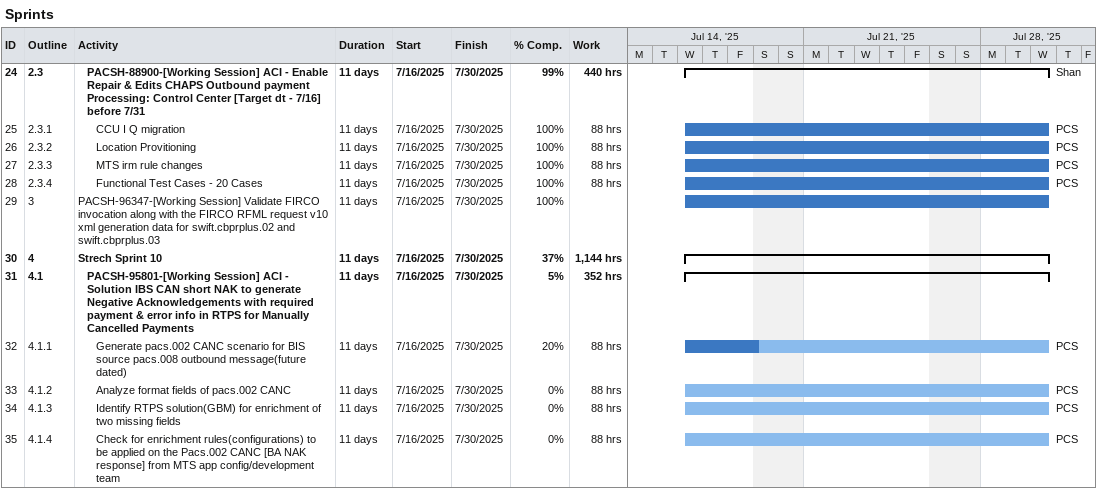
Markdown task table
Sprints

| ID | WBS | Task | Duration | Start | Finish | Resources | % complete | Work (h) |
|---|---|---|---|---|---|---|---|---|
| 24 | 2.3 | **PACSH-88900-[Working Session] ACI - Enable Repair & Edits CHAPS Outbound payment Processing: Control Center [Target dt - 7/16] before 7/31** | 11d | 2025-07-16 | 2025-07-30 | Shan | 99 | 440 |
| 25 | 2.3.1 | CCU I Q migration | 11d | 2025-07-16 | 2025-07-30 | PCS | 100 | 88 |
| 26 | 2.3.2 | Location Provitioning | 11d | 2025-07-16 | 2025-07-30 | PCS | 100 | 88 |
| 27 | 2.3.3 | MTS irm rule changes | 11d | 2025-07-16 | 2025-07-30 | PCS | 100 | 88 |
| 28 | 2.3.4 | Functional Test Cases - 20 Cases | 11d | 2025-07-16 | 2025-07-30 | PCS | 100 | 88 |
| 29 | 3 | PACSH-96347-[Working Session] Validate FIRCO invocation along with the FIRCO RFML request v10 xml generation data for swift.cbprplus.02 and swift.cbprplus.03 | 11d | 2025-07-16 | 2025-07-30 |  | 100 |  |
| 30 | 4 | **Strech Sprint 10** | 11d | 2025-07-16 | 2025-07-30 |  | 37 | 1144 |
| 31 | 4.1 | **PACSH-95801-[Working Session] ACI - Solution IBS CAN short NAK to generate Negative Acknowledgements with required payment & error info in RTPS for Manually Cancelled Payments** | 11d | 2025-07-16 | 2025-07-30 |  | 5 | 352 |
| 32 | 4.1.1 | Generate pacs.002 CANC scenario for BIS source pacs.008 outbound message(future dated) | 11d | 2025-07-16 | 2025-07-30 | PCS | 20 | 88 |
| 33 | 4.1.2 | Analyze format fields of pacs.002 CANC | 11d | 2025-07-16 | 2025-07-30 | PCS | 0 | 88 |
| 34 | 4.1.3 | Identify RTPS solution(GBM) for enrichment of two missing fields | 11d | 2025-07-16 | 2025-07-30 | PCS | 0 | 88 |
| 35 | 4.1.4 | Check for enrichment rules(configurations) to be applied on the Pacs.002 CANC [BA NAK response] from MTS app config/development team | 11d | 2025-07-16 | 2025-07-30 | PCS | 0 | 88 |
